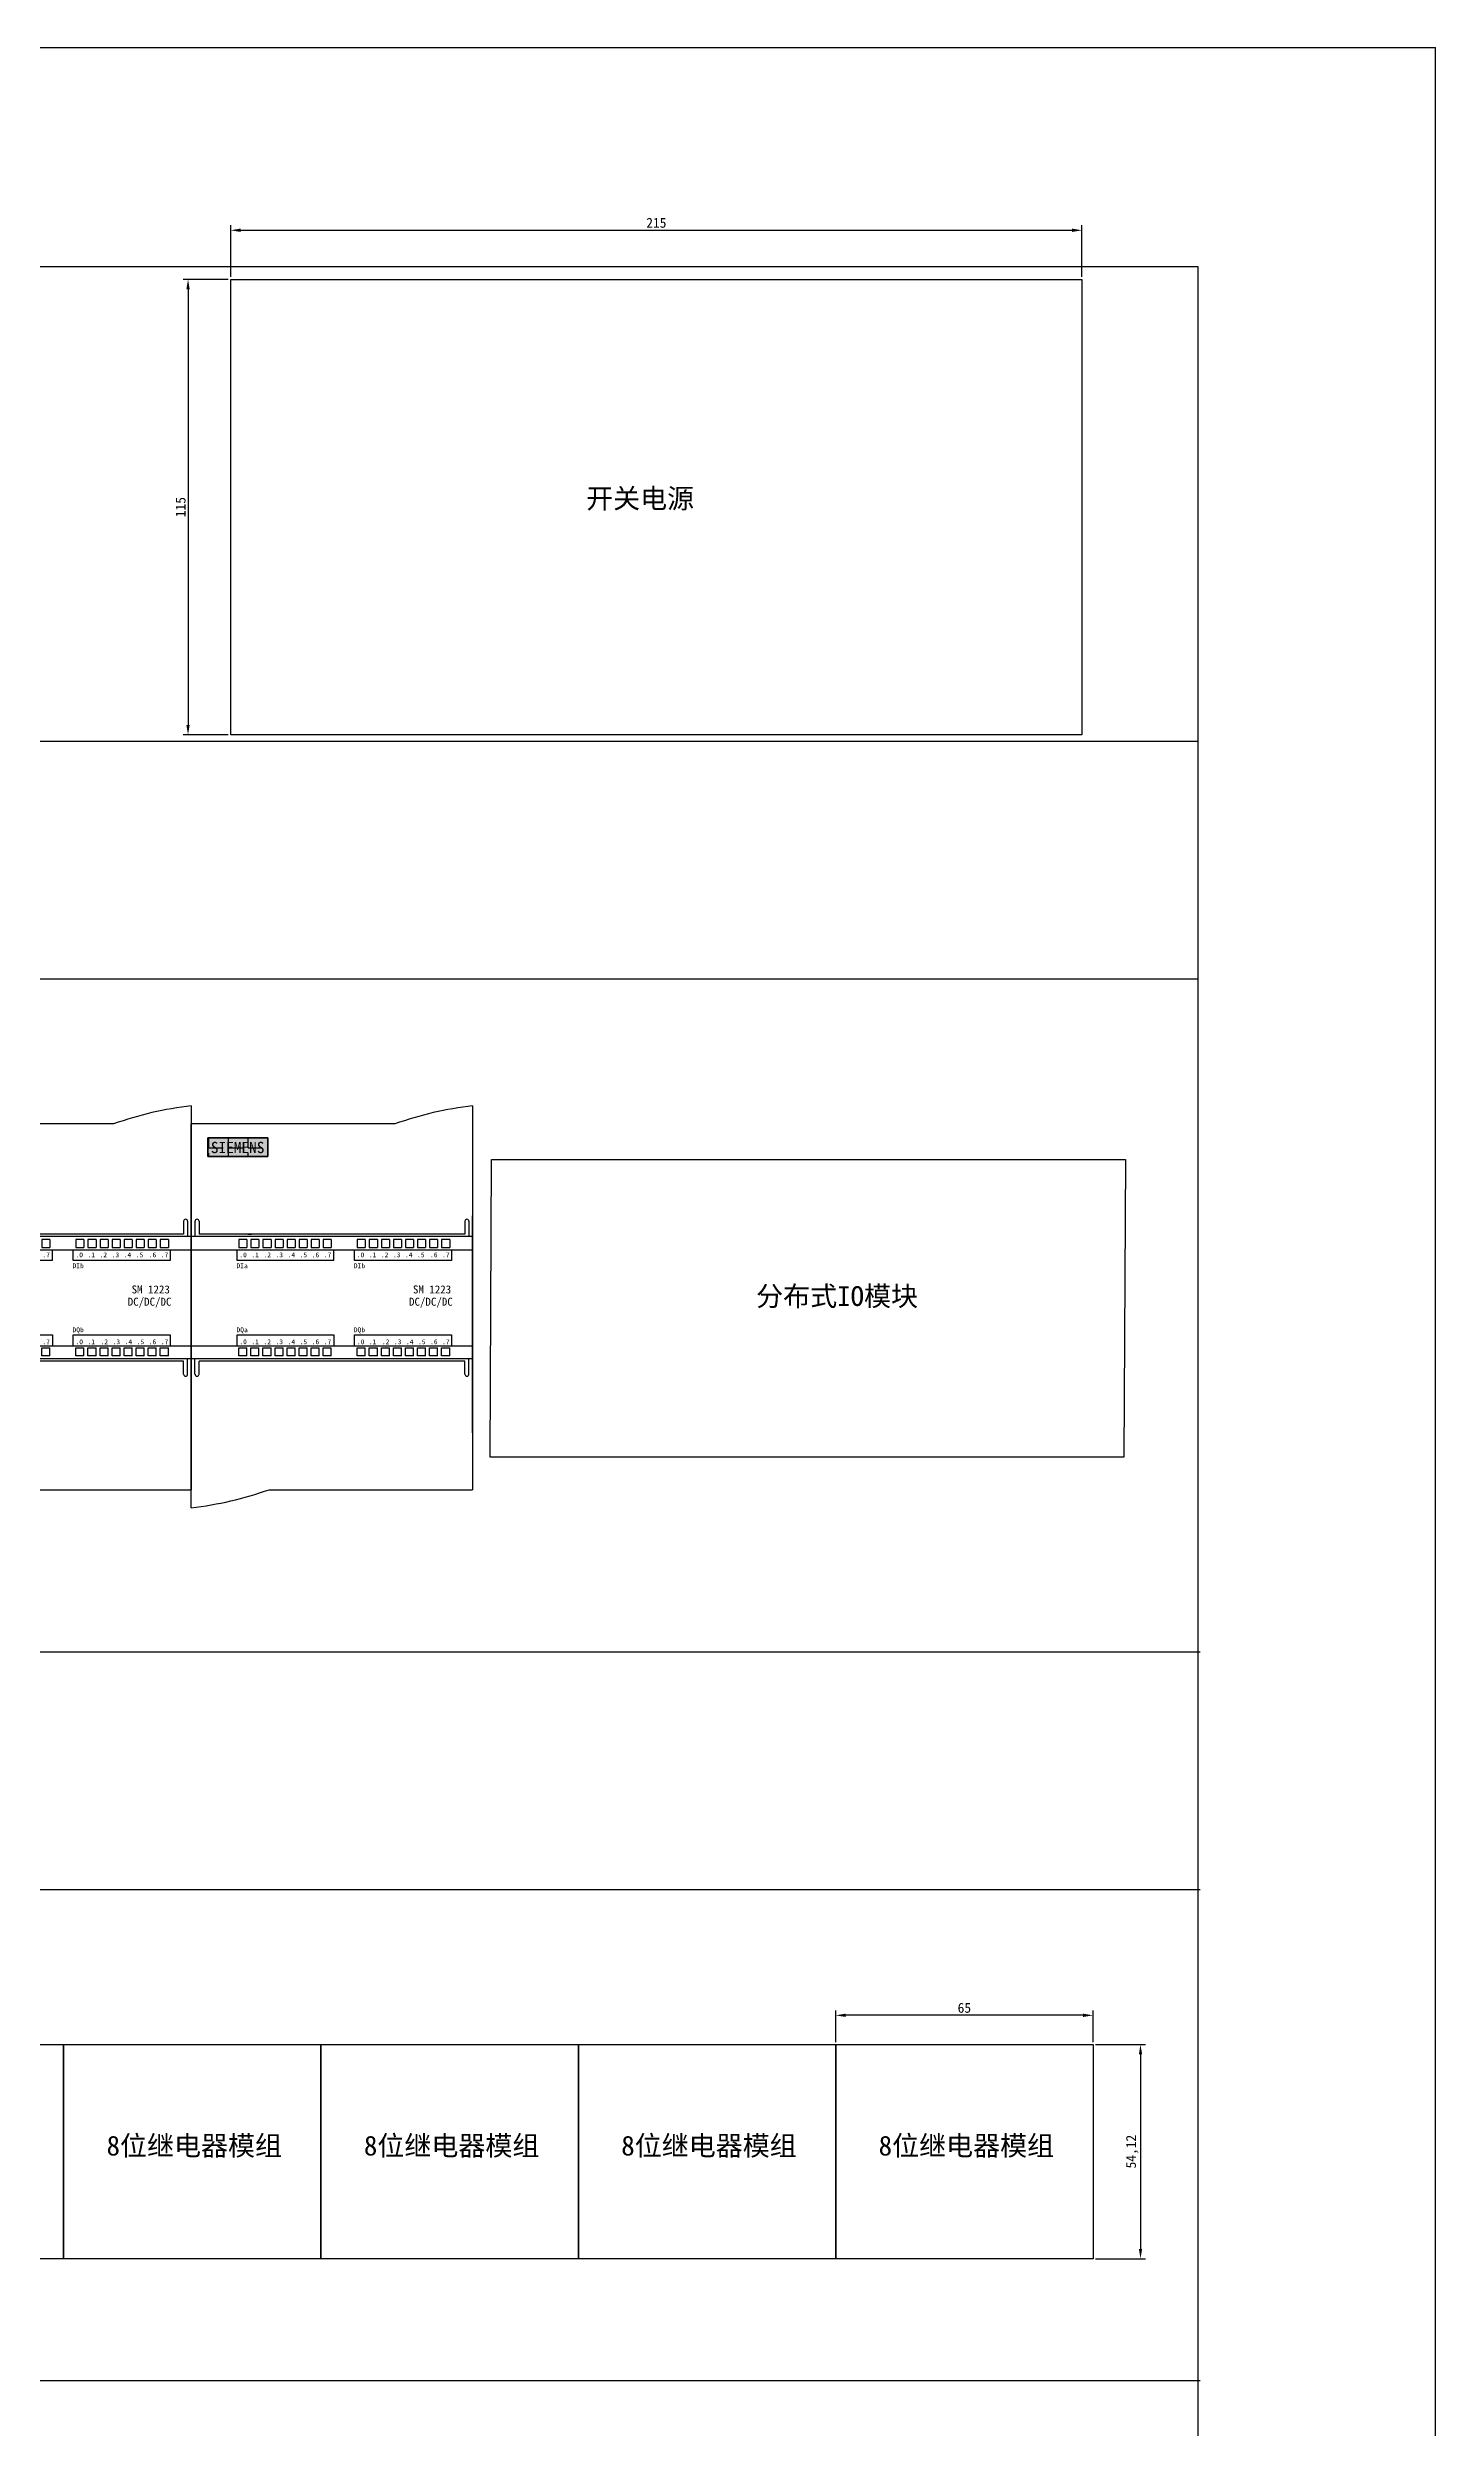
# Model space of a CAD drawing. Header units: millimetres. Extents: x 914 to 910632, y -176 to 682692.
# Drawn here: x 5144 to 5495, y 423 to 1024 of the extents above; entities that cross this region are included whole.
import ezdxf
from ezdxf.enums import TextEntityAlignment as Align

# ---------------------------------------------------------------- set-up
doc = ezdxf.new("R2010")
doc.units = ezdxf.units.MM
doc.layers.add('0 @ 1', color=7, linetype='Continuous')
doc.layers.add('EPLAN110', color=6, linetype='Continuous', lineweight=35)
doc.styles.get("Standard").update_dxf_attribs({"font": 'arial.ttf'})
doc.styles.add('宋体', font='')
doc.styles.get('宋体').set_extended_font_data('宋体')
doc.dimstyles.new('ISO-25', dxfattribs={"dimtxt": 2.5, "dimasz": 2.5, "dimexe": 1.25, "dimexo": 0.625, "dimtad": 1, "dimtxsty": 'Standard', "dimcen": 2.5, "dimadec": 0, "dimazin": 0, "dimtfac": 1, "dimtmove": 0, "dimatfit": 3, "dimfxl": 1, "dimarcsym": 0})

# ---------------------------------------------------------------- blocks, each defined once
blk = doc.blocks.new('*D331')
at = {"color": 0, "lineweight": -2, "transparency": 16777216}
for p, q in [((5190.29, 965.86), (5190.29, 978.9)), ((5192.79, 977.65), (5402.79, 977.65)), ((5405.29, 965.86), (5405.29, 978.9))]:
    blk.add_line(p, q, dxfattribs=at)
at = {"color": 0, "transparency": 16777216}
for points in [[(5192.79, 978.07), (5192.79, 977.23), (5190.29, 977.65)], [(5402.79, 978.07), (5402.79, 977.23), (5405.29, 977.65)]]:
    blk.add_solid(points, dxfattribs=at)
at = {"layer": 'Defpoints', "color": 0, "transparency": 16777216}
for p in [(5405.29, 977.65), (5190.29, 965.23), (5405.29, 965.23)]:
    blk.add_point(p, dxfattribs=at)
at = {"color": 0, "transparency": 16777216, "insert": (5297.79, 979.52), "char_height": 2.5, "attachment_point": 5, "style": '宋体'}
blk.add_mtext('215', dxfattribs=at)
blk = doc.blocks.new('*D332')
at = {"color": 0, "lineweight": -2, "transparency": 16777216}
for p, q in [((5189.67, 965.23), (5178.27, 965.23)), ((5179.52, 962.73), (5179.52, 852.73)), ((5189.67, 850.23), (5178.27, 850.23))]:
    blk.add_line(p, q, dxfattribs=at)
at = {"color": 0, "transparency": 16777216}
for points in [[(5179.1, 962.73), (5179.94, 962.73), (5179.52, 965.23)], [(5179.1, 852.73), (5179.94, 852.73), (5179.52, 850.23)]]:
    blk.add_solid(points, dxfattribs=at)
at = {"layer": 'Defpoints', "color": 0, "transparency": 16777216}
for p in [(5190.29, 965.23), (5179.52, 850.23), (5190.29, 850.23)]:
    blk.add_point(p, dxfattribs=at)
at = {"color": 0, "transparency": 16777216, "insert": (5177.65, 907.73), "char_height": 2.5, "attachment_point": 5, "rotation": 90, "style": '宋体'}
blk.add_mtext('115', dxfattribs=at)
blk = doc.blocks.new('1223扩展IO模块')
at = {"layer": '0 @ 1', "linetype": 'ByBlock'}
h = blk.add_hatch(dxfattribs=at)
h.set_pattern_fill('ANGLE', color=256, scale=0.245)
h.set_pattern_definition([(0, (-479.6633, 382.1504), (0, 1.711325), [1.2446, -0.466725]), (90, (-479.6633, 382.1504), (-1.711325, 1e-16), [1.2446, -0.466725])])
h.paths.add_polyline_path([(-3.81, -1.21), (-3.81, -2.84), (1.4, -2.84), (1.4, -1.21)])
h.paths.add_polyline_path([(-3.79, -2.78), (1.56, -2.78), (1.56, -1.35), (-3.79, -1.35)], flags=9)
h = blk.add_hatch(color=256, dxfattribs=at)
h.dxf.hatch_style = 1
h.paths.add_polyline_path([(-3.81, -1.21), (-3.81, -2.84), (1.4, -2.84), (1.4, -1.21)])
h.paths.add_polyline_path([(-3.79, -2.78), (1.56, -2.78), (1.56, -1.35), (-3.79, -1.35)], flags=9)
at = {"linetype": 'ByBlock'}
for p, q in [((12.48, 0), (-5.25, 0)), ((-5.25, -33.42), (-5.25, 0)), ((19.25, 1.58), (19.25, -31.85)), ((-3.81, -1.21), (-3.81, -2.84)), ((1.4, -1.21), (-3.81, -1.21)), ((1.4, -2.84), (1.4, -1.21)), ((-3.81, -2.84), (1.4, -2.84)), ((19.25, -26.9), (19.25, -8)), ((19.25, -26.9), (19.25, -8)), ((19.25, -9.81), (-5.25, -9.81)), ((-4.93, -8.48), (-4.93, -9.81)), ((-4.58, -8.48), (-4.58, -9.6)), ((18.58, -9.6), (-4.58, -9.6)), ((-0.41, -10.07), (-1.11, -10.07)), ((-1.11, -10.07), (-1.11, -10.77)), ((-0.41, -10.07), (-0.41, -10.77)), ((-0.32, -9.6), (0, -9.6)), ((0.64, -10.07), (-0.06, -10.07)), ((-0.06, -10.07), (-0.06, -10.77)), ((0.64, -10.07), (0.64, -10.77)), ((1.69, -10.07), (0.99, -10.07)), ((0.99, -10.07), (0.99, -10.77)), ((1.69, -10.07), (1.69, -10.77)), ((2.74, -10.07), (2.04, -10.07)), ((2.04, -10.07), (2.04, -10.77)), ((2.74, -10.07), (2.74, -10.77)), ((3.79, -10.07), (3.09, -10.07)), ((3.09, -10.07), (3.09, -10.77)), ((3.79, -10.07), (3.79, -10.77)), ((4.84, -10.07), (4.14, -10.07)), ((4.14, -10.07), (4.14, -10.77)), ((4.84, -10.07), (4.84, -10.77)), ((5.89, -10.07), (5.19, -10.07)), ((5.19, -10.07), (5.19, -10.77)), ((5.89, -10.07), (5.89, -10.77)), ((6.94, -10.07), (6.24, -10.07)), ((6.24, -10.07), (6.24, -10.77)), ((6.94, -10.07), (6.94, -10.77)), ((9.9, -10.07), (9.2, -10.07)), ((9.2, -10.07), (9.2, -10.77)), ((9.9, -10.07), (9.9, -10.77)), ((10.95, -10.07), (10.25, -10.07)), ((10.25, -10.07), (10.25, -10.77)), ((10.95, -10.07), (10.95, -10.77)), ((12, -10.07), (11.3, -10.07)), ((11.3, -10.07), (11.3, -10.77)), ((12, -10.07), (12, -10.77)), ((13.05, -10.07), (12.35, -10.07)), ((12.35, -10.07), (12.35, -10.77)), ((13.05, -10.07), (13.05, -10.77)), ((14.1, -10.07), (13.4, -10.07)), ((13.4, -10.07), (13.4, -10.77)), ((14.1, -10.07), (14.1, -10.77)), ((15.15, -10.07), (14.45, -10.07)), ((14.45, -10.07), (14.45, -10.77)), ((15.15, -10.07), (15.15, -10.77)), ((16.2, -10.07), (15.5, -10.07)), ((15.5, -10.07), (15.5, -10.77)), ((16.2, -10.07), (16.2, -10.77)), ((17.25, -10.07), (16.55, -10.07)), ((16.55, -10.07), (16.55, -10.77)), ((17.25, -10.07), (17.25, -10.77)), ((18.58, -8.48), (18.58, -9.6)), ((18.93, -8.48), (18.93, -9.81)), ((-5.25, -10.95), (19.25, -10.95)), ((-1.26, -11.89), (-1.26, -10.95)), ((7.17, -11.89), (-1.26, -11.89)), ((-1.11, -10.77), (-0.41, -10.77)), ((-0.06, -10.77), (0.64, -10.77)), ((0.99, -10.77), (1.69, -10.77)), ((2.04, -10.77), (2.74, -10.77)), ((3.09, -10.77), (3.79, -10.77)), ((4.14, -10.77), (4.84, -10.77)), ((5.19, -10.77), (5.89, -10.77)), ((6.24, -10.77), (6.94, -10.77)), ((7.17, -11.89), (7.17, -10.95)), ((8.97, -11.89), (8.97, -10.95)), ((17.4, -11.89), (8.97, -11.89)), ((9.2, -10.77), (9.9, -10.77)), ((10.25, -10.77), (10.95, -10.77)), ((11.3, -10.77), (12, -10.77)), ((12.35, -10.77), (13.05, -10.77)), ((13.4, -10.77), (14.1, -10.77)), ((14.45, -10.77), (15.15, -10.77)), ((15.5, -10.77), (16.2, -10.77)), ((16.55, -10.77), (17.25, -10.77)), ((17.4, -10.95), (17.4, -11.89)), ((-1.26, -19.32), (-1.26, -18.37)), ((-1.26, -18.37), (7.17, -18.37)), ((7.17, -18.37), (7.17, -19.32)), ((8.97, -19.32), (8.97, -18.37)), ((8.97, -18.37), (17.4, -18.37)), ((17.4, -18.37), (17.4, -19.32)), ((-5.25, -19.32), (19.25, -19.32)), ((19.25, -20.46), (-5.25, -20.46)), ((-4.93, -21.79), (-4.93, -20.46)), ((18.58, -20.67), (-4.58, -20.67)), ((-4.58, -21.79), (-4.58, -20.67)), ((-1.11, -20.2), (-1.11, -19.5)), ((-1.11, -19.5), (-0.41, -19.5)), ((-0.41, -20.2), (-1.11, -20.2)), ((-0.41, -20.2), (-0.41, -19.5)), ((-0.06, -20.2), (-0.06, -19.5)), ((-0.06, -19.5), (0.64, -19.5)), ((0.64, -20.2), (-0.06, -20.2)), ((0.64, -20.2), (0.64, -19.5)), ((0.99, -20.2), (0.99, -19.5)), ((0.99, -19.5), (1.69, -19.5)), ((1.69, -20.2), (0.99, -20.2)), ((1.69, -20.2), (1.69, -19.5)), ((2.04, -20.2), (2.04, -19.5)), ((2.04, -19.5), (2.74, -19.5)), ((2.74, -20.2), (2.04, -20.2)), ((2.74, -20.2), (2.74, -19.5)), ((3.09, -20.2), (3.09, -19.5)), ((3.09, -19.5), (3.79, -19.5)), ((3.79, -20.2), (3.09, -20.2)), ((3.79, -20.2), (3.79, -19.5)), ((4.14, -20.2), (4.14, -19.5)), ((4.14, -19.5), (4.84, -19.5)), ((4.84, -20.2), (4.14, -20.2)), ((4.84, -20.2), (4.84, -19.5)), ((5.19, -20.2), (5.19, -19.5)), ((5.19, -19.5), (5.89, -19.5)), ((5.89, -20.2), (5.19, -20.2)), ((5.89, -20.2), (5.89, -19.5)), ((6.24, -20.2), (6.24, -19.5)), ((6.24, -19.5), (6.94, -19.5)), ((6.94, -20.2), (6.24, -20.2)), ((6.94, -20.2), (6.94, -19.5)), ((9.2, -20.2), (9.2, -19.5)), ((9.2, -19.5), (9.9, -19.5)), ((9.9, -20.2), (9.2, -20.2)), ((9.9, -20.2), (9.9, -19.5)), ((10.25, -20.2), (10.25, -19.5)), ((10.25, -19.5), (10.95, -19.5)), ((10.95, -20.2), (10.25, -20.2)), ((10.95, -20.2), (10.95, -19.5)), ((11.3, -20.2), (11.3, -19.5)), ((11.3, -19.5), (12, -19.5)), ((12, -20.2), (11.3, -20.2)), ((12, -20.2), (12, -19.5)), ((12.35, -20.2), (12.35, -19.5)), ((12.35, -19.5), (13.05, -19.5)), ((13.05, -20.2), (12.35, -20.2)), ((13.05, -20.2), (13.05, -19.5)), ((13.4, -20.2), (13.4, -19.5)), ((13.4, -19.5), (14.1, -19.5)), ((14.1, -20.2), (13.4, -20.2)), ((14.1, -20.2), (14.1, -19.5)), ((14.45, -20.2), (14.45, -19.5)), ((14.45, -19.5), (15.15, -19.5)), ((15.15, -20.2), (14.45, -20.2)), ((15.15, -20.2), (15.15, -19.5)), ((15.5, -20.2), (15.5, -19.5)), ((15.5, -19.5), (16.2, -19.5)), ((16.2, -20.2), (15.5, -20.2)), ((16.2, -20.2), (16.2, -19.5)), ((16.55, -20.2), (16.55, -19.5)), ((16.55, -19.5), (17.25, -19.5)), ((17.25, -20.2), (16.55, -20.2)), ((17.25, -20.2), (17.25, -19.5)), ((18.58, -21.79), (18.58, -20.67)), ((18.93, -21.79), (18.93, -20.46)), ((1.52, -31.85), (19.25, -31.85))]:
    blk.add_line(p, q, dxfattribs=at)
for points in [[(19.25, 1.58, 0.056978), (12.48, 0, -0.457417)], [(-5.25, -33.42, 0.056978), (1.52, -31.85, -0.457417)]]:
    blk.add_lwpolyline(points, format="xyb", dxfattribs=at)
blk.add_lwpolyline([(-3.81, -1.21), (1.4, -1.21), (1.4, -2.84), (-3.81, -2.84)], close=True, dxfattribs=at)
for centre, start, end in [((-4.75, -8.48), 0, 180), ((18.75, -8.48), 0, 180), ((-4.75, -21.79), 180, 0), ((18.75, -21.79), 180, 0)]:
    blk.add_arc(centre, 0.175, start, end, dxfattribs=at)
at = {"layer": '0 @ 1', "linetype": 'ByBlock', "style": '宋体'}
for s, p in [('DIa', (-1.32, -12.56)), ('.0', (-1.07, -11.61)), ('.1', (-0.02, -11.61)), ('.2', (1.03, -11.61)), ('.3', (2.08, -11.61)), ('.4', (3.13, -11.61)), ('.5', (4.18, -11.61)), ('.6', (5.23, -11.61)), ('.7', (6.28, -11.61)), ('DIb', (8.9, -12.56)), ('.0', (9.16, -11.61)), ('.1', (10.21, -11.61)), ('.2', (11.26, -11.61)), ('.3', (12.31, -11.61)), ('.4', (13.36, -11.61)), ('.5', (14.41, -11.61)), ('.6', (15.54, -11.61)), ('.7', (16.59, -11.61)), ('DQa', (-1.32, -18.14)), ('DQb', (8.9, -18.14)), ('.0', (-1.07, -19.18)), ('.1', (-0.02, -19.18)), ('.2', (1.03, -19.18)), ('.3', (2.08, -19.18)), ('.4', (3.13, -19.18)), ('.5', (4.18, -19.18)), ('.6', (5.23, -19.18)), ('.7', (6.28, -19.18)), ('.0', (9.16, -19.18)), ('.1', (10.21, -19.18)), ('.2', (11.34, -19.18)), ('.3', (12.39, -19.18)), ('.4', (13.44, -19.18)), ('.5', (14.49, -19.18)), ('.6', (15.54, -19.18)), ('.7', (16.59, -19.18))]:
    blk.add_text(s, height=0.42, dxfattribs=at).set_placement(p)
at = {"layer": 'EPLAN110', "linetype": 'ByBlock', "style": '宋体'}
for s, height, p in [('SIEMENS', 0.98, (-3.55, -2.54)), ('SM 1223', 0.7, (14.05, -14.76)), ('DC/DC/DC', 0.7, (13.71, -15.83))]:
    blk.add_text(s, height=height, dxfattribs=at).set_placement(p)
blk = doc.blocks.new('*D342')
at = {"color": 0, "lineweight": -2, "transparency": 16777216}
for p, q in [((5343.09, 520.1), (5343.09, 528.09)), ((5405.59, 526.84), (5345.59, 526.84)), ((5408.09, 520.1), (5408.09, 528.09))]:
    blk.add_line(p, q, dxfattribs=at)
at = {"color": 0, "transparency": 16777216}
for points in [[(5345.59, 527.26), (5345.59, 526.43), (5343.09, 526.84)], [(5405.59, 527.26), (5405.59, 526.43), (5408.09, 526.84)]]:
    blk.add_solid(points, dxfattribs=at)
at = {"layer": 'Defpoints', "color": 0, "transparency": 16777216}
for p in [(5343.09, 526.84), (5343.09, 519.48), (5408.09, 519.48)]:
    blk.add_point(p, dxfattribs=at)
at = {"color": 0, "transparency": 16777216, "insert": (5375.59, 528.72), "char_height": 2.5, "attachment_point": 5, "style": '宋体'}
blk.add_mtext('65', dxfattribs=at)
blk = doc.blocks.new('*D343')
at = {"color": 0, "lineweight": -2, "transparency": 16777216}
for p, q in [((5408.72, 519.48), (5421.32, 519.48)), ((5420.07, 516.98), (5420.07, 467.86)), ((5408.72, 465.36), (5421.32, 465.36))]:
    blk.add_line(p, q, dxfattribs=at)
at = {"color": 0, "transparency": 16777216}
for points in [[(5419.66, 516.98), (5420.49, 516.98), (5420.07, 519.48)], [(5419.66, 467.86), (5420.49, 467.86), (5420.07, 465.36)]]:
    blk.add_solid(points, dxfattribs=at)
at = {"layer": 'Defpoints', "color": 0, "transparency": 16777216}
for p in [(5408.09, 519.48), (5408.09, 465.36), (5420.07, 465.36)]:
    blk.add_point(p, dxfattribs=at)
at = {"color": 0, "transparency": 16777216, "insert": (5417.99, 492.42), "char_height": 2.5, "attachment_point": 5, "rotation": 90, "style": '宋体'}
blk.add_mtext('54,12', dxfattribs=at)

msp = doc.modelspace()

# ---------------------------------------------------------------- linework, layer by layer
at = {"color": 1}
for p, q in [((4494.551, 1023.775), (5494.551, 1023.775)), ((5494.551, -176.225), (5494.551, 1023.775)), ((4554.551, 968.524), (5434.551, 968.524)), ((5434.551, 968.524), (5434.551, -116.575)), ((5434.551, 848.524), (4554.551, 848.524)), ((5434.551, 788.524), (4554.551, 788.524)), ((5435.176, 618.524), (4555.176, 618.524)), ((5435.176, 558.524), (4555.176, 558.524)), ((5435.176, 434.524), (4555.176, 434.524))]:
    msp.add_line(p, q, dxfattribs=at)
for points in [[(5190.293, 965.235), (5405.293, 965.235), (5405.293, 850.235), (5190.293, 850.235)], [(5256.177, 742.969), (5416.244, 742.969), (5415.905, 667.808), (5255.838, 667.808)], [(5083.093, 519.479), (5148.093, 519.479), (5148.093, 465.359), (5083.093, 465.359)], [(5148.093, 519.479), (5213.093, 519.479), (5213.093, 465.359), (5148.093, 465.359)], [(5213.093, 519.479), (5278.092, 519.479), (5278.092, 465.359), (5213.093, 465.359)], [(5278.092, 519.479), (5343.092, 519.479), (5343.092, 465.359), (5278.092, 465.359)], [(5343.092, 519.479), (5408.092, 519.479), (5408.092, 465.359), (5343.092, 465.359)]]:
    msp.add_lwpolyline(points, close=True)

# ---------------------------------------------------------------- block references
at = {"xscale": 2.9, "yscale": 2.9, "zscale": 1.728000000000001}
for p in [(5124.522, 751.952), (5195.572, 751.952)]:
    msp.add_blockref('1223扩展IO模块', p, dxfattribs=at)

# ---------------------------------------------------------------- texts
at = {"color": 7, "style": '宋体'}
for s, p in [('开关电源', (5280.058, 905.925)), ('分布式IO模块', (5322.99, 704.479)), ('8位继电器模组', (5158.934, 489.935)), ('8位继电器模组', (5223.933, 489.935)), ('8位继电器模组', (5288.933, 489.935)), ('8位继电器模组', (5353.933, 489.935))]:
    msp.add_text(s, height=5, dxfattribs=at).set_placement(p, align=Align.BOTTOM_LEFT)

# ---------------------------------------------------------------- dimensions: what is measured, and where the dimension line sits
for base, p1, p2, picture, middle in [((5405.293, 977.649), (5190.293, 965.235), (5405.293, 965.235), '*D331', (5297.793, 979.524)), ((5343.092, 526.844), (5408.092, 519.479), (5343.092, 519.479), '*D342', (5375.592, 528.719))]:
    dim = msp.add_linear_dim(base=base, p1=p1, p2=p2, dimstyle='ISO-25', override={"dimtxsty": '宋体'})
    dim.commit()
    dim.dimension.update_dxf_attribs({"geometry": picture, "text_midpoint": middle})
for base, p1, p2, picture, middle in [((5179.52, 850.235), (5190.293, 965.235), (5190.293, 850.235), '*D332', (5177.645, 907.735)), ((5420.074, 465.359), (5408.092, 519.479), (5408.092, 465.359), '*D343', (5417.99, 492.419))]:
    dim = msp.add_linear_dim(base=base, p1=p1, p2=p2, angle=90, dimstyle='ISO-25', override={"dimtxsty": '宋体'})
    dim.commit()
    dim.dimension.update_dxf_attribs({"geometry": picture, "text_midpoint": middle})

doc.saveas('drawing.dxf')
